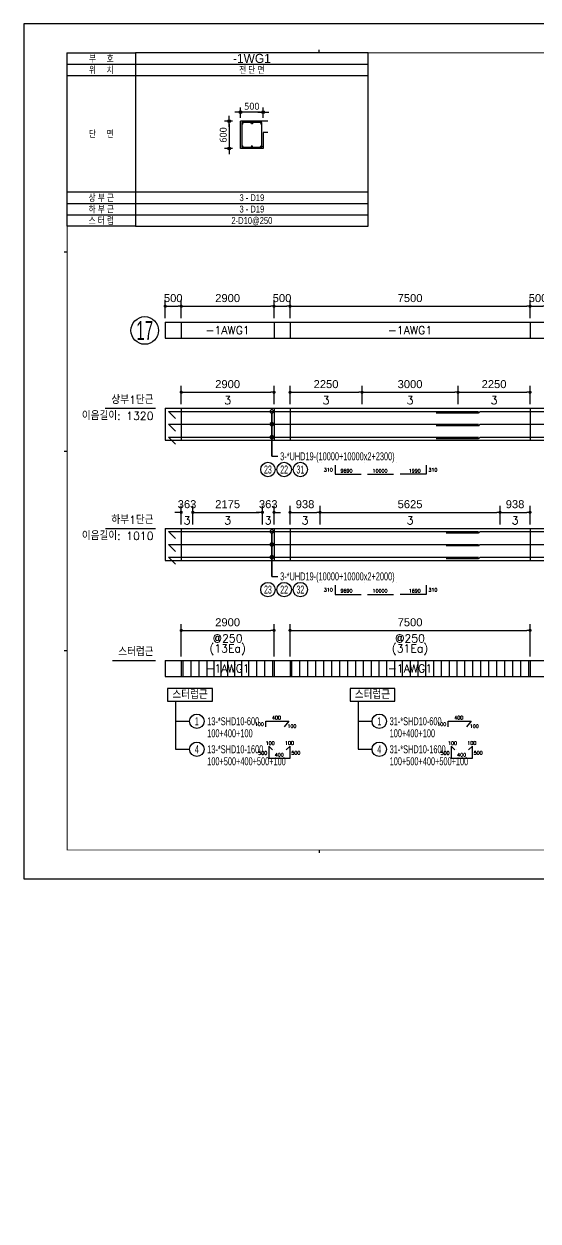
# Model space of a CAD drawing. Header units: millimetres. Extents: x 350420 to 672135, y -312840 to -44390.
# Drawn here: x 580205 to 596270, y -172775 to -135386 of the extents above; entities that cross this region are included whole.
import ezdxf
from ezdxf.enums import TextEntityAlignment as Align
from ezdxf.xclip import XClip

# ---------------------------------------------------------------- set-up
doc = ezdxf.new("R2010")
doc.units = ezdxf.units.MM
doc.header["$LTSCALE"] = 65
doc.header["$XCLIPFRAME"] = 0
doc.linetypes.add('XS-지하주차장$0$HID', pattern=[2.3, 1.5, -0.8])
doc.layers.get('Defpoints').update_dxf_attribs({"color": 145})
for name, color, linetype in [('00', 7, 'Continuous'), ('AMAC-NO', 5, 'Continuous'), ('BAR', 2, 'Continuous'), ('BAR1', 3, 'Continuous'), ('BARR', 1, 'Continuous'), ('DIM', 7, 'Continuous'), ('LINE', 7, 'Continuous'), ('NAME-B', 6, 'Continuous'), ('RP_DIM', 7, 'Continuous'), ('RP_TAG', 7, 'Continuous'), ('XDIM', 7, 'Continuous'), ('XREBAR', 1, 'Continuous'), ('XSTRUCT', 2, 'Continuous'), ('XTAG', 7, 'Continuous'), ('보', 4, 'Continuous')]:
    doc.layers.add(name, color=color, linetype=linetype)
doc.layers.add('TEXT', color=3, linetype='Continuous', lineweight=9)
doc.layers.add('XS-지하주차장$0$1215', color=181, linetype='XS-지하주차장$0$HID', plot=False)
doc.styles.add('RPWK1', font='arial.ttf', dxfattribs={"bigfont": 'whgtxt.shx'})
doc.styles.add('RPWK2', font='romans.shx', dxfattribs={"bigfont": 'whgtxt.shx'})
doc.styles.get("Standard").update_dxf_attribs({"font": 'arial.ttf'})
doc.styles.add('XRebar', font='Romans.shx', dxfattribs={"bigfont": 'whgtxt.shx'})
doc.styles.add('돋음', font='Dotum.ttf')
doc.styles.add('맑은고딕', font='malgun.ttf')
doc.dimstyles.new('DIM_30', dxfattribs={"dimscale": 30, "dimtxt": 3, "dimasz": 1.2, "dimexe": 2, "dimexo": 1.5, "dimgap": 1, "dimtad": 1, "dimdec": 0, "dimdsep": 46, "dimtxsty": '맑은고딕', "dimblk1": 'DIMDOT', "dimblk2": 'DIMDOT', "dimsah": 1, "dimcen": 1, "dimdle": 2, "dimclrd": 7, "dimclre": 7, "dimclrt": 3, "dimadec": 0, "dimazin": 0, "dimtfac": 1, "dimtdec": 0, "dimtix": 1, "dimtmove": 2, "dimatfit": 3, "dimldrblk": 'DIMDOT', "dimfxl": 0, "dimtolj": 1, "dimarcsym": 0})
doc.dimstyles.new('XRebarm', dxfattribs={"dimscale": 100, "dimtxt": 2.5, "dimasz": 1, "dimexe": 2, "dimexo": 0, "dimgap": 1.25, "dimtad": 1, "dimdec": 0, "dimzin": 0, "dimdsep": 46, "dimtxsty": 'Standard', "dimblk": 'DOT', "dimcen": 0.09, "dimclrd": 7, "dimclre": 7, "dimclrt": 3, "dimadec": 0, "dimazin": 0, "dimtfac": 1, "dimtdec": 4, "dimtofl": 0, "dimtmove": 0, "dimatfit": 3, "dimfxl": 0, "dimtolj": 1, "dimtzin": 0, "dimarcsym": 0})

# ---------------------------------------------------------------- blocks, each defined once
blk = doc.blocks.new('XS-지하주차장')
at = {"layer": 'XS-지하주차장$0$1215'}
blk.add_line((429311, -23852), (653968, 164077), dxfattribs=at)
blk = doc.blocks.new('BAR')
at = {"layer": 'BARR'}
h = blk.add_hatch(color=256, dxfattribs=at)
edge = h.paths.add_edge_path()
edge.add_arc((0, 0), 15, 0, 360)
blk.add_circle((0, 0), 15, dxfattribs=at)
blk = doc.blocks.new('DIMDOT')
at = {"layer": 'DIM', "linetype": 'Continuous'}
blk.add_line((-2, 0), (2, 0), dxfattribs=at)
for radius in [0.5, 0.25]:
    blk.add_circle((0, 0), radius, dxfattribs=at)
blk = doc.blocks.new('*D347')
at = {"layer": 'Defpoints', "color": 0, "transparency": 16777216}
for p in [(104330, -17199), (104330, -17399), (104830, -17399)]:
    blk.add_point(p, dxfattribs=at)
at = {"layer": 'DIM', "color": 7, "lineweight": -2, "transparency": 16777216}
for p, q in [((104330, -17324), (104330, -17099)), ((104770, -17199), (104390, -17199)), ((104830, -17324), (104830, -17099))]:
    blk.add_line(p, q, dxfattribs=at)
at = {"layer": 'DIM', "color": 7, "lineweight": -2, "transparency": 16777216, "xscale": 60, "yscale": 60, "zscale": 60, "rotation": 180}
blk.add_blockref('DIMDOT', (104330, -17199), dxfattribs=at)
at = {"layer": 'DIM', "color": 7, "lineweight": -2, "transparency": 16777216, "xscale": 60, "yscale": 60, "zscale": 60}
blk.add_blockref('DIMDOT', (104830, -17199), dxfattribs=at)
at = {"layer": 'DIM', "color": 3, "transparency": 16777216, "insert": (104580, -17071), "char_height": 150, "attachment_point": 5, "style": '맑은고딕'}
blk.add_mtext('\\A1;500', dxfattribs=at)
blk = doc.blocks.new('*D348')
at = {"layer": 'Defpoints', "color": 0, "transparency": 16777216}
for p in [(104230, -17399), (104080, -17999), (104230, -17999)]:
    blk.add_point(p, dxfattribs=at)
at = {"layer": 'DIM', "color": 7, "lineweight": -2, "transparency": 16777216}
for p, q in [((104155, -17399), (103980, -17399)), ((104080, -17459), (104080, -17939)), ((104155, -17999), (103980, -17999))]:
    blk.add_line(p, q, dxfattribs=at)
at = {"layer": 'DIM', "color": 7, "lineweight": -2, "transparency": 16777216, "xscale": 60, "yscale": 60, "zscale": 60}
for p, rotation in [((104080, -17399), 90), ((104080, -17999), 270)]:
    blk.add_blockref('DIMDOT', p, dxfattribs=dict(at, rotation=rotation))
at = {"layer": 'DIM', "color": 3, "transparency": 16777216, "insert": (103953, -17699), "char_height": 150, "attachment_point": 5, "rotation": 90, "style": '맑은고딕'}
blk.add_mtext('\\A1;600', dxfattribs=at)
blk = doc.blocks.new('dhs_sheet2e')
at = {"color": 7}
for p, q in [((20500.6, 57331.7), (20500.6, 57531.5)), ((2996.4, 43498.2), (2796.7, 43498.2)), ((2996.4, 29664.7), (2796.7, 29664.7)), ((2996.4, 15831.2), (2796.7, 15831.2)), ((20500.6, 1997.6), (20500.6, 1797.9))]:
    blk.add_line(p, q, dxfattribs=at)
blk.add_lwpolyline([(84000, 0), (84000, 59329.4), (0, 59329.4), (0, 0)], close=True, dxfattribs=at)
at = {"color": 30, "const_width": 64.9}
blk.add_lwpolyline([(81003.6, 57331.7), (2996.4, 57331.7), (2996.4, 1997.6), (81003.6, 1997.6)], close=True, dxfattribs=at)
blk = doc.blocks.new('DFHDHBSD')
at = {"color": 255, "xscale": 0.5, "yscale": 0.5, "zscale": 0.5}
blk.add_blockref('dhs_sheet2e', (0, 0), dxfattribs=at)
blk = doc.blocks.new('A$C229967B0')
at = {"layer": 'LINE'}
for p, q in [((-750, 0), (750, 0)), ((-750, -3800), (-750, 0)), ((750, 0), (750, -3800)), ((-750, -500), (750, -500)), ((-750, -3050), (750, -3050)), ((750, -3800), (-750, -3800))]:
    blk.add_line(p, q, dxfattribs=at)
at = {"layer": 'LINE', "color": 4}
for p, q in [((-750, -250), (750, -250)), ((-750, -3300), (750, -3300)), ((-750, -3550), (750, -3550))]:
    blk.add_line(p, q, dxfattribs=at)
at = {"layer": 'TEXT', "style": '돋음', "width": 0.8}
for s, p in [('부     호', (0, -125)), ('위     치', (0, -375)), ('단     면', (0, -1775)), ('상 부 근', (0, -3175)), ('하 부 근', (0, -3425)), ('스 터 럽', (0, -3675))]:
    blk.add_text(s, height=150, dxfattribs=at).set_placement(p, align=Align.MIDDLE_CENTER)
blk = doc.blocks.new('_Dot')
at = {"color": 0, "linetype": 'ByBlock', "lineweight": -2}
blk.add_line((-0.5, 0), (-1, 0), dxfattribs=at)
at = {"color": 0, "linetype": 'ByBlock', "const_width": 0.5}
blk.add_lwpolyline([(-0.25, 0, 1), (0.25, 0, 1)], format="xyb", close=True, dxfattribs=at)
blk = doc.blocks.new('*D1551')
at = {"layer": 'Defpoints', "color": 0, "linetype": 'Continuous', "ltscale": 7.6496e-308, "transparency": 16777216}
for p in [(585120, -144202), (584620, -144578), (585120, -144578)]:
    blk.add_point(p, dxfattribs=at)
at = {"layer": 'XDIM', "color": 7, "linetype": 'Continuous', "lineweight": -2, "ltscale": 7.6496e-308, "transparency": 16777216}
for p, q in [((584620, -144578), (584620, -144002)), ((584720, -144202), (585020, -144202)), ((585120, -144578), (585120, -144002))]:
    blk.add_line(p, q, dxfattribs=at)
at = {"layer": 'XDIM', "color": 7, "linetype": 'Continuous', "lineweight": -2, "ltscale": 7.6496e-308, "transparency": 16777216, "xscale": 100, "yscale": 100, "zscale": 100, "rotation": 180}
blk.add_blockref('_Dot', (584620, -144202), dxfattribs=at)
at = {"layer": 'XDIM', "color": 7, "linetype": 'Continuous', "lineweight": -2, "ltscale": 7.6496e-308, "transparency": 16777216, "xscale": 100, "yscale": 100, "zscale": 100}
blk.add_blockref('_Dot', (585120, -144202), dxfattribs=at)
at = {"layer": 'XDIM', "color": 3, "linetype": 'Continuous', "ltscale": 7.6496e-308, "transparency": 16777216, "insert": (584870, -143950), "char_height": 250, "attachment_point": 5}
blk.add_mtext('\\A1;500', dxfattribs=at)
blk = doc.blocks.new('*D1552')
at = {"layer": 'Defpoints', "color": 0, "linetype": 'Continuous', "ltscale": 7.6496e-308, "transparency": 16777216}
for p in [(588020, -144202), (585120, -144578), (588020, -144578)]:
    blk.add_point(p, dxfattribs=at)
at = {"layer": 'XDIM', "color": 7, "linetype": 'Continuous', "lineweight": -2, "ltscale": 7.6496e-308, "transparency": 16777216}
for p, q in [((585120, -144578), (585120, -144002)), ((585220, -144202), (587920, -144202)), ((588020, -144578), (588020, -144002))]:
    blk.add_line(p, q, dxfattribs=at)
at = {"layer": 'XDIM', "color": 7, "linetype": 'Continuous', "lineweight": -2, "ltscale": 7.6496e-308, "transparency": 16777216, "xscale": 100, "yscale": 100, "zscale": 100, "rotation": 180}
blk.add_blockref('_Dot', (585120, -144202), dxfattribs=at)
at = {"layer": 'XDIM', "color": 7, "linetype": 'Continuous', "lineweight": -2, "ltscale": 7.6496e-308, "transparency": 16777216, "xscale": 100, "yscale": 100, "zscale": 100}
blk.add_blockref('_Dot', (588020, -144202), dxfattribs=at)
at = {"layer": 'XDIM', "color": 3, "linetype": 'Continuous', "ltscale": 7.6496e-308, "transparency": 16777216, "insert": (586570, -143950), "char_height": 250, "attachment_point": 5}
blk.add_mtext('\\A1;2900', dxfattribs=at)
blk = doc.blocks.new('*D1553')
at = {"layer": 'Defpoints', "color": 0, "linetype": 'Continuous', "ltscale": 7.6496e-308, "transparency": 16777216}
for p in [(588520, -144202), (588020, -144578), (588520, -144578)]:
    blk.add_point(p, dxfattribs=at)
at = {"layer": 'XDIM', "color": 7, "linetype": 'Continuous', "lineweight": -2, "ltscale": 7.6496e-308, "transparency": 16777216}
for p, q in [((588020, -144578), (588020, -144002)), ((588120, -144202), (588420, -144202)), ((588520, -144578), (588520, -144002))]:
    blk.add_line(p, q, dxfattribs=at)
at = {"layer": 'XDIM', "color": 7, "linetype": 'Continuous', "lineweight": -2, "ltscale": 7.6496e-308, "transparency": 16777216, "xscale": 100, "yscale": 100, "zscale": 100, "rotation": 180}
blk.add_blockref('_Dot', (588020, -144202), dxfattribs=at)
at = {"layer": 'XDIM', "color": 7, "linetype": 'Continuous', "lineweight": -2, "ltscale": 7.6496e-308, "transparency": 16777216, "xscale": 100, "yscale": 100, "zscale": 100}
blk.add_blockref('_Dot', (588520, -144202), dxfattribs=at)
at = {"layer": 'XDIM', "color": 3, "linetype": 'Continuous', "ltscale": 7.6496e-308, "transparency": 16777216, "insert": (588270, -143950), "char_height": 250, "attachment_point": 5}
blk.add_mtext('\\A1;500', dxfattribs=at)
blk = doc.blocks.new('*D1554')
at = {"layer": 'Defpoints', "color": 0, "linetype": 'Continuous', "ltscale": 7.6496e-308, "transparency": 16777216}
for p in [(596020, -144202), (588520, -144578), (596020, -144578)]:
    blk.add_point(p, dxfattribs=at)
at = {"layer": 'XDIM', "color": 7, "linetype": 'Continuous', "lineweight": -2, "ltscale": 7.6496e-308, "transparency": 16777216}
for p, q in [((588520, -144578), (588520, -144002)), ((588620, -144202), (595920, -144202)), ((596020, -144578), (596020, -144002))]:
    blk.add_line(p, q, dxfattribs=at)
at = {"layer": 'XDIM', "color": 7, "linetype": 'Continuous', "lineweight": -2, "ltscale": 7.6496e-308, "transparency": 16777216, "xscale": 100, "yscale": 100, "zscale": 100, "rotation": 180}
blk.add_blockref('_Dot', (588520, -144202), dxfattribs=at)
at = {"layer": 'XDIM', "color": 7, "linetype": 'Continuous', "lineweight": -2, "ltscale": 7.6496e-308, "transparency": 16777216, "xscale": 100, "yscale": 100, "zscale": 100}
blk.add_blockref('_Dot', (596020, -144202), dxfattribs=at)
at = {"layer": 'XDIM', "color": 3, "linetype": 'Continuous', "ltscale": 7.6496e-308, "transparency": 16777216, "insert": (592270, -143950), "char_height": 250, "attachment_point": 5}
blk.add_mtext('\\A1;7500', dxfattribs=at)
blk = doc.blocks.new('*D1555')
at = {"layer": 'Defpoints', "color": 0, "linetype": 'Continuous', "ltscale": 7.6496e-308, "transparency": 16777216}
for p in [(596520, -144202), (596020, -144578), (596520, -144578)]:
    blk.add_point(p, dxfattribs=at)
at = {"layer": 'XDIM', "color": 7, "linetype": 'Continuous', "lineweight": -2, "ltscale": 7.6496e-308, "transparency": 16777216}
for p, q in [((596020, -144578), (596020, -144002)), ((596120, -144202), (596420, -144202)), ((596520, -144578), (596520, -144002))]:
    blk.add_line(p, q, dxfattribs=at)
at = {"layer": 'XDIM', "color": 7, "linetype": 'Continuous', "lineweight": -2, "ltscale": 7.6496e-308, "transparency": 16777216, "xscale": 100, "yscale": 100, "zscale": 100, "rotation": 180}
blk.add_blockref('_Dot', (596020, -144202), dxfattribs=at)
at = {"layer": 'XDIM', "color": 7, "linetype": 'Continuous', "lineweight": -2, "ltscale": 7.6496e-308, "transparency": 16777216, "xscale": 100, "yscale": 100, "zscale": 100}
blk.add_blockref('_Dot', (596520, -144202), dxfattribs=at)
at = {"layer": 'XDIM', "color": 3, "linetype": 'Continuous', "ltscale": 7.6496e-308, "transparency": 16777216, "insert": (596270, -143950), "char_height": 250, "attachment_point": 5}
blk.add_mtext('\\A1;500', dxfattribs=at)
blk = doc.blocks.new('*D1560')
at = {"layer": 'Defpoints', "color": 0, "linetype": 'Continuous', "ltscale": 7.6496e-308, "transparency": 16777216}
for p in [(588020, -146890), (585120, -147265), (588020, -147265)]:
    blk.add_point(p, dxfattribs=at)
at = {"layer": 'XDIM', "color": 7, "linetype": 'Continuous', "lineweight": -2, "ltscale": 7.6496e-308, "transparency": 16777216}
for p, q in [((585120, -147265), (585120, -146690)), ((585220, -146890), (587920, -146890)), ((588020, -147265), (588020, -146690))]:
    blk.add_line(p, q, dxfattribs=at)
at = {"layer": 'XDIM', "color": 7, "linetype": 'Continuous', "lineweight": -2, "ltscale": 7.6496e-308, "transparency": 16777216, "xscale": 100, "yscale": 100, "zscale": 100, "rotation": 180}
blk.add_blockref('_Dot', (585120, -146890), dxfattribs=at)
at = {"layer": 'XDIM', "color": 7, "linetype": 'Continuous', "lineweight": -2, "ltscale": 7.6496e-308, "transparency": 16777216, "xscale": 100, "yscale": 100, "zscale": 100}
blk.add_blockref('_Dot', (588020, -146890), dxfattribs=at)
at = {"layer": 'XDIM', "color": 3, "linetype": 'Continuous', "ltscale": 7.6496e-308, "transparency": 16777216, "insert": (586570, -146637), "char_height": 250, "attachment_point": 5}
blk.add_mtext('\\A1;2900', dxfattribs=at)
blk = doc.blocks.new('*D1561')
at = {"layer": 'Defpoints', "color": 0, "linetype": 'Continuous', "ltscale": 7.6496e-308, "transparency": 16777216}
for p in [(590770, -146890), (588520, -147265), (590770, -147265)]:
    blk.add_point(p, dxfattribs=at)
at = {"layer": 'XDIM', "color": 7, "linetype": 'Continuous', "lineweight": -2, "ltscale": 7.6496e-308, "transparency": 16777216}
for p, q in [((588520, -147265), (588520, -146690)), ((588620, -146890), (590670, -146890)), ((590770, -147265), (590770, -146690))]:
    blk.add_line(p, q, dxfattribs=at)
at = {"layer": 'XDIM', "color": 7, "linetype": 'Continuous', "lineweight": -2, "ltscale": 7.6496e-308, "transparency": 16777216, "xscale": 100, "yscale": 100, "zscale": 100, "rotation": 180}
blk.add_blockref('_Dot', (588520, -146890), dxfattribs=at)
at = {"layer": 'XDIM', "color": 7, "linetype": 'Continuous', "lineweight": -2, "ltscale": 7.6496e-308, "transparency": 16777216, "xscale": 100, "yscale": 100, "zscale": 100}
blk.add_blockref('_Dot', (590770, -146890), dxfattribs=at)
at = {"layer": 'XDIM', "color": 3, "linetype": 'Continuous', "ltscale": 7.6496e-308, "transparency": 16777216, "insert": (589645, -146637), "char_height": 250, "attachment_point": 5}
blk.add_mtext('\\A1;2250', dxfattribs=at)
blk = doc.blocks.new('*D1562')
at = {"layer": 'Defpoints', "color": 0, "linetype": 'Continuous', "ltscale": 7.6496e-308, "transparency": 16777216}
for p in [(593770, -146890), (590770, -147265), (593770, -147265)]:
    blk.add_point(p, dxfattribs=at)
at = {"layer": 'XDIM', "color": 7, "linetype": 'Continuous', "lineweight": -2, "ltscale": 7.6496e-308, "transparency": 16777216}
for p, q in [((590770, -147265), (590770, -146690)), ((590870, -146890), (593670, -146890)), ((593770, -147265), (593770, -146690))]:
    blk.add_line(p, q, dxfattribs=at)
at = {"layer": 'XDIM', "color": 7, "linetype": 'Continuous', "lineweight": -2, "ltscale": 7.6496e-308, "transparency": 16777216, "xscale": 100, "yscale": 100, "zscale": 100, "rotation": 180}
blk.add_blockref('_Dot', (590770, -146890), dxfattribs=at)
at = {"layer": 'XDIM', "color": 7, "linetype": 'Continuous', "lineweight": -2, "ltscale": 7.6496e-308, "transparency": 16777216, "xscale": 100, "yscale": 100, "zscale": 100}
blk.add_blockref('_Dot', (593770, -146890), dxfattribs=at)
at = {"layer": 'XDIM', "color": 3, "linetype": 'Continuous', "ltscale": 7.6496e-308, "transparency": 16777216, "insert": (592270, -146637), "char_height": 250, "attachment_point": 5}
blk.add_mtext('\\A1;3000', dxfattribs=at)
blk = doc.blocks.new('*D1563')
at = {"layer": 'Defpoints', "color": 0, "linetype": 'Continuous', "ltscale": 7.6496e-308, "transparency": 16777216}
for p in [(596020, -146890), (593770, -147265), (596020, -147265)]:
    blk.add_point(p, dxfattribs=at)
at = {"layer": 'XDIM', "color": 7, "linetype": 'Continuous', "lineweight": -2, "ltscale": 7.6496e-308, "transparency": 16777216}
for p, q in [((593770, -147265), (593770, -146690)), ((593870, -146890), (595920, -146890)), ((596020, -147265), (596020, -146690))]:
    blk.add_line(p, q, dxfattribs=at)
at = {"layer": 'XDIM', "color": 7, "linetype": 'Continuous', "lineweight": -2, "ltscale": 7.6496e-308, "transparency": 16777216, "xscale": 100, "yscale": 100, "zscale": 100, "rotation": 180}
blk.add_blockref('_Dot', (593770, -146890), dxfattribs=at)
at = {"layer": 'XDIM', "color": 7, "linetype": 'Continuous', "lineweight": -2, "ltscale": 7.6496e-308, "transparency": 16777216, "xscale": 100, "yscale": 100, "zscale": 100}
blk.add_blockref('_Dot', (596020, -146890), dxfattribs=at)
at = {"layer": 'XDIM', "color": 3, "linetype": 'Continuous', "ltscale": 7.6496e-308, "transparency": 16777216, "insert": (594895, -146637), "char_height": 250, "attachment_point": 5}
blk.add_mtext('\\A1;2250', dxfattribs=at)
blk = doc.blocks.new('*D1570')
at = {"layer": 'Defpoints', "color": 0, "linetype": 'Continuous', "ltscale": 7.6496e-308, "transparency": 16777216}
for p in [(585482, -150640), (585120, -151015), (585482, -151015)]:
    blk.add_point(p, dxfattribs=at)
at = {"layer": 'XDIM', "color": 7, "linetype": 'Continuous', "lineweight": -2, "ltscale": 7.6496e-308, "transparency": 16777216}
for p, q in [((585020, -150640), (584920, -150640)), ((585120, -151015), (585120, -150440)), ((585482, -151015), (585482, -150440)), ((585582, -150640), (585682, -150640))]:
    blk.add_line(p, q, dxfattribs=at)
at = {"layer": 'XDIM', "color": 7, "linetype": 'Continuous', "lineweight": -2, "ltscale": 7.6496e-308, "transparency": 16777216, "xscale": 100, "yscale": 100, "zscale": 100}
blk.add_blockref('_Dot', (585120, -150640), dxfattribs=at)
at = {"layer": 'XDIM', "color": 7, "linetype": 'Continuous', "lineweight": -2, "ltscale": 7.6496e-308, "transparency": 16777216, "xscale": 100, "yscale": 100, "zscale": 100, "rotation": 180}
blk.add_blockref('_Dot', (585482, -150640), dxfattribs=at)
at = {"layer": 'XDIM', "color": 3, "linetype": 'Continuous', "ltscale": 7.6496e-308, "transparency": 16777216, "insert": (585301, -150387), "char_height": 250, "attachment_point": 5}
blk.add_mtext('\\A1;363', dxfattribs=at)
blk = doc.blocks.new('*D1571')
at = {"layer": 'Defpoints', "color": 0, "linetype": 'Continuous', "ltscale": 7.6496e-308, "transparency": 16777216}
for p in [(587658, -150640), (585482, -151015), (587658, -151015)]:
    blk.add_point(p, dxfattribs=at)
at = {"layer": 'XDIM', "color": 7, "linetype": 'Continuous', "lineweight": -2, "ltscale": 7.6496e-308, "transparency": 16777216}
for p, q in [((585482, -151015), (585482, -150440)), ((585582, -150640), (587558, -150640)), ((587658, -151015), (587658, -150440))]:
    blk.add_line(p, q, dxfattribs=at)
at = {"layer": 'XDIM', "color": 7, "linetype": 'Continuous', "lineweight": -2, "ltscale": 7.6496e-308, "transparency": 16777216, "xscale": 100, "yscale": 100, "zscale": 100, "rotation": 180}
blk.add_blockref('_Dot', (585482, -150640), dxfattribs=at)
at = {"layer": 'XDIM', "color": 7, "linetype": 'Continuous', "lineweight": -2, "ltscale": 7.6496e-308, "transparency": 16777216, "xscale": 100, "yscale": 100, "zscale": 100}
blk.add_blockref('_Dot', (587658, -150640), dxfattribs=at)
at = {"layer": 'XDIM', "color": 3, "linetype": 'Continuous', "ltscale": 7.6496e-308, "transparency": 16777216, "insert": (586570, -150387), "char_height": 250, "attachment_point": 5}
blk.add_mtext('\\A1;2175', dxfattribs=at)
blk = doc.blocks.new('*D1572')
at = {"layer": 'Defpoints', "color": 0, "linetype": 'Continuous', "ltscale": 7.6496e-308, "transparency": 16777216}
for p in [(588020, -150640), (587658, -151015), (588020, -151015)]:
    blk.add_point(p, dxfattribs=at)
at = {"layer": 'XDIM', "color": 7, "linetype": 'Continuous', "lineweight": -2, "ltscale": 7.6496e-308, "transparency": 16777216}
for p, q in [((587558, -150640), (587458, -150640)), ((587658, -151015), (587658, -150440)), ((588020, -151015), (588020, -150440)), ((588120, -150640), (588220, -150640))]:
    blk.add_line(p, q, dxfattribs=at)
at = {"layer": 'XDIM', "color": 7, "linetype": 'Continuous', "lineweight": -2, "ltscale": 7.6496e-308, "transparency": 16777216, "xscale": 100, "yscale": 100, "zscale": 100}
blk.add_blockref('_Dot', (587658, -150640), dxfattribs=at)
at = {"layer": 'XDIM', "color": 7, "linetype": 'Continuous', "lineweight": -2, "ltscale": 7.6496e-308, "transparency": 16777216, "xscale": 100, "yscale": 100, "zscale": 100, "rotation": 180}
blk.add_blockref('_Dot', (588020, -150640), dxfattribs=at)
at = {"layer": 'XDIM', "color": 3, "linetype": 'Continuous', "ltscale": 7.6496e-308, "transparency": 16777216, "insert": (587839, -150387), "char_height": 250, "attachment_point": 5}
blk.add_mtext('\\A1;363', dxfattribs=at)
blk = doc.blocks.new('*D1573')
at = {"layer": 'Defpoints', "color": 0, "linetype": 'Continuous', "ltscale": 7.6496e-308, "transparency": 16777216}
for p in [(589458, -150640), (588520, -151015), (589458, -151015)]:
    blk.add_point(p, dxfattribs=at)
at = {"layer": 'XDIM', "color": 7, "linetype": 'Continuous', "lineweight": -2, "ltscale": 7.6496e-308, "transparency": 16777216}
for p, q in [((588520, -151015), (588520, -150440)), ((588620, -150640), (589358, -150640)), ((589458, -151015), (589458, -150440))]:
    blk.add_line(p, q, dxfattribs=at)
at = {"layer": 'XDIM', "color": 7, "linetype": 'Continuous', "lineweight": -2, "ltscale": 7.6496e-308, "transparency": 16777216, "xscale": 100, "yscale": 100, "zscale": 100, "rotation": 180}
blk.add_blockref('_Dot', (588520, -150640), dxfattribs=at)
at = {"layer": 'XDIM', "color": 7, "linetype": 'Continuous', "lineweight": -2, "ltscale": 7.6496e-308, "transparency": 16777216, "xscale": 100, "yscale": 100, "zscale": 100}
blk.add_blockref('_Dot', (589458, -150640), dxfattribs=at)
at = {"layer": 'XDIM', "color": 3, "linetype": 'Continuous', "ltscale": 7.6496e-308, "transparency": 16777216, "insert": (588989, -150387), "char_height": 250, "attachment_point": 5}
blk.add_mtext('\\A1;938', dxfattribs=at)
blk = doc.blocks.new('*D1574')
at = {"layer": 'Defpoints', "color": 0, "linetype": 'Continuous', "ltscale": 7.6496e-308, "transparency": 16777216}
for p in [(595082, -150640), (589458, -151015), (595082, -151015)]:
    blk.add_point(p, dxfattribs=at)
at = {"layer": 'XDIM', "color": 7, "linetype": 'Continuous', "lineweight": -2, "ltscale": 7.6496e-308, "transparency": 16777216}
for p, q in [((589458, -151015), (589458, -150440)), ((589558, -150640), (594982, -150640)), ((595082, -151015), (595082, -150440))]:
    blk.add_line(p, q, dxfattribs=at)
at = {"layer": 'XDIM', "color": 7, "linetype": 'Continuous', "lineweight": -2, "ltscale": 7.6496e-308, "transparency": 16777216, "xscale": 100, "yscale": 100, "zscale": 100, "rotation": 180}
blk.add_blockref('_Dot', (589458, -150640), dxfattribs=at)
at = {"layer": 'XDIM', "color": 7, "linetype": 'Continuous', "lineweight": -2, "ltscale": 7.6496e-308, "transparency": 16777216, "xscale": 100, "yscale": 100, "zscale": 100}
blk.add_blockref('_Dot', (595082, -150640), dxfattribs=at)
at = {"layer": 'XDIM', "color": 3, "linetype": 'Continuous', "ltscale": 7.6496e-308, "transparency": 16777216, "insert": (592270, -150387), "char_height": 250, "attachment_point": 5}
blk.add_mtext('\\A1;5625', dxfattribs=at)
blk = doc.blocks.new('*D1575')
at = {"layer": 'Defpoints', "color": 0, "linetype": 'Continuous', "ltscale": 7.6496e-308, "transparency": 16777216}
for p in [(596020, -150640), (595082, -151015), (596020, -151015)]:
    blk.add_point(p, dxfattribs=at)
at = {"layer": 'XDIM', "color": 7, "linetype": 'Continuous', "lineweight": -2, "ltscale": 7.6496e-308, "transparency": 16777216}
for p, q in [((595082, -151015), (595082, -150440)), ((595182, -150640), (595920, -150640)), ((596020, -151015), (596020, -150440))]:
    blk.add_line(p, q, dxfattribs=at)
at = {"layer": 'XDIM', "color": 7, "linetype": 'Continuous', "lineweight": -2, "ltscale": 7.6496e-308, "transparency": 16777216, "xscale": 100, "yscale": 100, "zscale": 100, "rotation": 180}
blk.add_blockref('_Dot', (595082, -150640), dxfattribs=at)
at = {"layer": 'XDIM', "color": 7, "linetype": 'Continuous', "lineweight": -2, "ltscale": 7.6496e-308, "transparency": 16777216, "xscale": 100, "yscale": 100, "zscale": 100}
blk.add_blockref('_Dot', (596020, -150640), dxfattribs=at)
at = {"layer": 'XDIM', "color": 3, "linetype": 'Continuous', "ltscale": 7.6496e-308, "transparency": 16777216, "insert": (595551, -150387), "char_height": 250, "attachment_point": 5}
blk.add_mtext('\\A1;938', dxfattribs=at)
blk = doc.blocks.new('*D1582')
at = {"layer": 'Defpoints', "color": 0, "linetype": 'Continuous', "ltscale": 7.6496e-308, "transparency": 16777216}
for p in [(588020, -154328), (585120, -155140), (588020, -155140)]:
    blk.add_point(p, dxfattribs=at)
at = {"layer": 'XDIM', "color": 7, "linetype": 'Continuous', "lineweight": -2, "ltscale": 7.6496e-308, "transparency": 16777216}
for p, q in [((585120, -155140), (585120, -154128)), ((585220, -154328), (587920, -154328)), ((588020, -155140), (588020, -154128))]:
    blk.add_line(p, q, dxfattribs=at)
at = {"layer": 'XDIM', "color": 7, "linetype": 'Continuous', "lineweight": -2, "ltscale": 7.6496e-308, "transparency": 16777216, "xscale": 100, "yscale": 100, "zscale": 100, "rotation": 180}
blk.add_blockref('_Dot', (585120, -154328), dxfattribs=at)
at = {"layer": 'XDIM', "color": 7, "linetype": 'Continuous', "lineweight": -2, "ltscale": 7.6496e-308, "transparency": 16777216, "xscale": 100, "yscale": 100, "zscale": 100}
blk.add_blockref('_Dot', (588020, -154328), dxfattribs=at)
at = {"layer": 'XDIM', "color": 3, "linetype": 'Continuous', "ltscale": 7.6496e-308, "transparency": 16777216, "insert": (586570, -154075), "char_height": 250, "attachment_point": 5}
blk.add_mtext('\\A1;2900', dxfattribs=at)
blk = doc.blocks.new('*D1583')
at = {"layer": 'Defpoints', "color": 0, "linetype": 'Continuous', "ltscale": 7.6496e-308, "transparency": 16777216}
for p in [(596020, -154328), (588520, -155140), (596020, -155140)]:
    blk.add_point(p, dxfattribs=at)
at = {"layer": 'XDIM', "color": 7, "linetype": 'Continuous', "lineweight": -2, "ltscale": 7.6496e-308, "transparency": 16777216}
for p, q in [((588520, -155140), (588520, -154128)), ((588620, -154328), (595920, -154328)), ((596020, -155140), (596020, -154128))]:
    blk.add_line(p, q, dxfattribs=at)
at = {"layer": 'XDIM', "color": 7, "linetype": 'Continuous', "lineweight": -2, "ltscale": 7.6496e-308, "transparency": 16777216, "xscale": 100, "yscale": 100, "zscale": 100, "rotation": 180}
blk.add_blockref('_Dot', (588520, -154328), dxfattribs=at)
at = {"layer": 'XDIM', "color": 7, "linetype": 'Continuous', "lineweight": -2, "ltscale": 7.6496e-308, "transparency": 16777216, "xscale": 100, "yscale": 100, "zscale": 100}
blk.add_blockref('_Dot', (596020, -154328), dxfattribs=at)
at = {"layer": 'XDIM', "color": 3, "linetype": 'Continuous', "ltscale": 7.6496e-308, "transparency": 16777216, "insert": (592270, -154075), "char_height": 250, "attachment_point": 5}
blk.add_mtext('\\A1;7500', dxfattribs=at)
blk = doc.blocks.new('*U1740', base_point=(585383.5, -157165))
at = {"layer": 'RP_TAG', "color": 0, "linetype": 'Continuous', "ltscale": 100}
blk.add_circle((585607.5, -157165), 225, dxfattribs=at)
at = {"layer": 'RP_TAG', "color": 0, "linetype": 'Continuous', "ltscale": 100, "style": 'RPWK1', "width": 0.5}
blk.add_text('1', height=250, dxfattribs=at).set_placement((585607.5, -157165), align=Align.MIDDLE_CENTER)
at = {"layer": 'RP_TAG', "color": 0, "linetype": 'Continuous', "ltscale": 100, "style": 'RPWK1', "width": 0.55}
for s, p in [('13-*SHD10-600', (585932.5, -157165)), ('100+400+100', (585932.5, -157540))]:
    blk.add_text(s, height=250, dxfattribs=at).set_placement(p, align=Align.MIDDLE_LEFT)
blk = doc.blocks.new('*U1741', base_point=(591083.5, -157165))
at = {"layer": 'RP_TAG', "color": 0, "linetype": 'Continuous', "ltscale": 100}
blk.add_circle((591307.5, -157165), 225, dxfattribs=at)
at = {"layer": 'RP_TAG', "color": 0, "linetype": 'Continuous', "ltscale": 100, "style": 'RPWK1', "width": 0.5}
blk.add_text('1', height=250, dxfattribs=at).set_placement((591307.5, -157165), align=Align.MIDDLE_CENTER)
at = {"layer": 'RP_TAG', "color": 0, "linetype": 'Continuous', "ltscale": 100, "style": 'RPWK1', "width": 0.55}
for s, p in [('31-*SHD10-600', (591632.5, -157165)), ('100+400+100', (591632.5, -157540))]:
    blk.add_text(s, height=250, dxfattribs=at).set_placement(p, align=Align.MIDDLE_LEFT)
blk = doc.blocks.new('*U1772', base_point=(585383.5, -158040))
at = {"layer": 'RP_TAG', "color": 0, "linetype": 'Continuous', "ltscale": 100}
blk.add_circle((585607.5, -158040), 225, dxfattribs=at)
at = {"layer": 'RP_TAG', "color": 0, "linetype": 'Continuous', "ltscale": 100, "style": 'RPWK1', "width": 0.5}
blk.add_text('4', height=250, dxfattribs=at).set_placement((585607.5, -158040), align=Align.MIDDLE_CENTER)
at = {"layer": 'RP_TAG', "color": 0, "linetype": 'Continuous', "ltscale": 100, "style": 'RPWK1', "width": 0.55}
for s, p in [('13-*SHD10-1600', (585932.5, -158040)), ('100+500+400+500+100', (585932.5, -158415))]:
    blk.add_text(s, height=250, dxfattribs=at).set_placement(p, align=Align.MIDDLE_LEFT)
blk = doc.blocks.new('*U1773', base_point=(591083.5, -158040))
at = {"layer": 'RP_TAG', "color": 0, "linetype": 'Continuous', "ltscale": 100}
blk.add_circle((591307.5, -158040), 225, dxfattribs=at)
at = {"layer": 'RP_TAG', "color": 0, "linetype": 'Continuous', "ltscale": 100, "style": 'RPWK1', "width": 0.5}
blk.add_text('4', height=250, dxfattribs=at).set_placement((591307.5, -158040), align=Align.MIDDLE_CENTER)
at = {"layer": 'RP_TAG', "color": 0, "linetype": 'Continuous', "ltscale": 100, "style": 'RPWK1', "width": 0.55}
for s, p in [('31-*SHD10-1600', (591632.5, -158040)), ('100+500+400+500+100', (591632.5, -158415))]:
    blk.add_text(s, height=250, dxfattribs=at).set_placement(p, align=Align.MIDDLE_LEFT)
blk = doc.blocks.new('*U1813', base_point=(588148.9167, -148890))
at = {"layer": 'RP_TAG', "color": 0, "linetype": 'Continuous', "ltscale": 100}
for centre in [(587829.1667, -149302.5), (588335.4167, -149302.5), (588841.6667, -149302.5)]:
    blk.add_circle(centre, 225, dxfattribs=at)
at = {"layer": 'RP_TAG', "color": 0, "linetype": 'Continuous', "ltscale": 100, "style": 'RPWK1', "width": 0.55}
blk.add_text('3-*UHD19-(10000+10000x2+2300)', height=250, dxfattribs=at).set_placement((588210.4167, -148890), align=Align.MIDDLE_LEFT)
at = {"layer": 'RP_TAG', "color": 0, "linetype": 'Continuous', "ltscale": 100, "style": 'RPWK1', "width": 0.5}
for s, p in [('23', (587829.1667, -149302.5)), ('22', (588335.4167, -149302.5)), ('31', (588841.6667, -149302.5))]:
    blk.add_text(s, height=250, dxfattribs=at).set_placement(p, align=Align.MIDDLE_CENTER)
blk = doc.blocks.new('*U1814', base_point=(588148.9167, -152640))
at = {"layer": 'RP_TAG', "color": 0, "linetype": 'Continuous', "ltscale": 100}
for centre in [(587829.1667, -153052.5), (588335.4167, -153052.5), (588841.6667, -153052.5)]:
    blk.add_circle(centre, 225, dxfattribs=at)
at = {"layer": 'RP_TAG', "color": 0, "linetype": 'Continuous', "ltscale": 100, "style": 'RPWK1', "width": 0.55}
blk.add_text('3-*UHD19-(10000+10000x2+2000)', height=250, dxfattribs=at).set_placement((588210.4167, -152640), align=Align.MIDDLE_LEFT)
at = {"layer": 'RP_TAG', "color": 0, "linetype": 'Continuous', "ltscale": 100, "style": 'RPWK1', "width": 0.5}
for s, p in [('23', (587829.1667, -153052.5)), ('22', (588335.4167, -153052.5)), ('32', (588841.6667, -153052.5))]:
    blk.add_text(s, height=250, dxfattribs=at).set_placement(p, align=Align.MIDDLE_CENTER)
blk = doc.blocks.new('-1WG1')
at = {"layer": 'BAR1'}
blk.add_lwpolyline([(2330, 1730), (2770, 1730), (2770, 2270), (2330, 2270)], close=True, dxfattribs=at)
at = {"layer": 'LINE', "color": 4}
for p, q in [((0, 3550), (5100, 3550)), ((0, 500), (5100, 500)), ((0, 250), (5100, 250))]:
    blk.add_line(p, q, dxfattribs=at)
at = {"layer": 'LINE'}
for p, q in [((0, 3300), (5100, 3300)), ((0, 750), (5100, 750))]:
    blk.add_line(p, q, dxfattribs=at)
blk.add_lwpolyline([(0, 3800), (0, 0), (5100, 0), (5100, 3800)], close=True, dxfattribs=at)
at = {"layer": '보'}
blk.add_line((2900, 2300), (2300, 2300), dxfattribs=at)
blk.add_lwpolyline([(2900, 2050), (2800, 2050), (2800, 1700), (2300, 1700), (2300, 2050), (2300, 2300)], dxfattribs=at)
at = {"layer": 'BAR', "xscale": -1, "rotation": 180}
for p in [(2344.5, 2255.5), (2344.5, 1744.5), (2550, 1744.5)]:
    blk.add_blockref('BAR', p, dxfattribs=at)
at = {"layer": 'BAR'}
blk.add_blockref('BAR', (2550, 2255.5), dxfattribs=at)
at = {"layer": 'BAR', "xscale": -1}
blk.add_blockref('BAR', (2755.5, 2255.5), dxfattribs=at)
at = {"layer": 'BAR', "rotation": 180.0000000000014}
blk.add_blockref('BAR', (2755.5, 1744.5), dxfattribs=at)
at = {"layer": 'TEXT', "color": 6, "style": '돋음'}
blk.add_text('-1WG1', height=200, dxfattribs=at).set_placement((2550, 3675), align=Align.MIDDLE_CENTER)
at = {"layer": 'TEXT', "style": '돋음', "width": 0.8}
for s, p in [('전 단 면', (2550, 3425)), ('3 - D19', (2550, 625)), ('3 - D19', (2550, 375)), ('2-D10@250', (2550, 125))]:
    blk.add_text(s, height=150, dxfattribs=at).set_placement(p, align=Align.MIDDLE_CENTER)
at = {"layer": 'DIM'}
for base, p1, p2, angle, picture, middle in [((2300, 2500), (2800, 2300), (2300, 2300), 180, '*D347', (2550, 2627.5)), ((2050, 1700), (2200, 2300), (2200, 1700), 270, '*D348', (1922.5, 2000))]:
    dim = blk.add_linear_dim(base=base, p1=p1, p2=p2, angle=angle, dimstyle='DIM_30', override={"dimscale": 50}, dxfattribs=at)
    dim.commit()
    dim.dimension.update_dxf_attribs({"geometry": picture, "text_midpoint": middle, "insert": (-102030.2, 19698.5)})

msp = doc.modelspace()

# ---------------------------------------------------------------- linework, layer by layer
at = {"layer": 'AMAC-NO', "color": 1}
msp.add_circle((583980, -144960), 431.9, dxfattribs=at)
at = {"layer": 'RP_DIM', "color": 7, "linetype": 'Continuous', "ltscale": 100}
for points in [[(587950, -148890), (587950, -147540), (587970.7, -147540), (588000, -147510.7), (588000, -147469.3), (587970.7, -147440), (587929.3, -147440), (587900, -147469.3), (587900, -147510.7), (587929.3, -147540), (587970.7, -147540), (587950, -147540), (587950, -148890), (588137.5, -148890)], [(588000, -147869.3), (587970.7, -147840), (587929.3, -147840), (587900, -147869.3), (587900, -147910.7), (587929.3, -147940), (587970.7, -147940), (588000, -147910.7), (588000, -147869.3)], [(588000, -148269.3), (587970.7, -148240), (587929.3, -148240), (587900, -148269.3), (587900, -148310.7), (587929.3, -148340), (587970.7, -148340), (588000, -148310.7), (588000, -148269.3)], [(587950, -152640), (587950, -151290), (587970.7, -151290), (588000, -151260.7), (588000, -151219.3), (587970.7, -151190), (587929.3, -151190), (587900, -151219.3), (587900, -151260.7), (587929.3, -151290), (587970.7, -151290), (587950, -151290), (587950, -152640), (588137.5, -152640)], [(588000, -151619.3), (587970.7, -151590), (587929.3, -151590), (587900, -151619.3), (587900, -151660.7), (587929.3, -151690), (587970.7, -151690), (588000, -151660.7), (588000, -151619.3)], [(588000, -152019.3), (587970.7, -151990), (587929.3, -151990), (587900, -152019.3), (587900, -152060.7), (587929.3, -152090), (587970.7, -152090), (588000, -152060.7), (588000, -152019.3)], [(584945, -156540), (584945, -157165), (585382.5, -157165)], [(590645, -156540), (590645, -157165), (591082.5, -157165)], [(584945, -157165), (584945, -158040), (585382.5, -158040)], [(590645, -157165), (590645, -158040), (591082.5, -158040)]]:
    msp.add_lwpolyline(points, dxfattribs=at)
at = {"layer": 'RP_TAG', "color": 250, "linetype": 'Continuous', "ltscale": 100}
for p, q in [((589492.8, -149077.5), (589492.8, -149077.5)), ((590843.3, -149077.5), (590843.3, -149077.5)), ((591860, -149077.5), (591860, -149077.5)), ((589492.8, -152827.5), (589492.8, -152827.5)), ((590843.3, -152827.5), (590843.3, -152827.5)), ((591860, -152827.5), (591860, -152827.5)), ((587921.2, -157165), (587921.2, -157165)), ((593618.8, -157165), (593618.8, -157165)), ((588028.1, -158040), (588028.1, -158040)), ((593725.6, -158040), (593725.6, -158040))]:
    msp.add_line(p, q, dxfattribs=at)
at = {"layer": 'RP_TAG', "color": 1, "linetype": 'Continuous', "ltscale": 100}
for points in [[(589926.7, -149164.1), (589926.7, -149452.5), (590740.8, -149452.5)], [(592774.1, -149164.1), (592774.1, -149452.5), (591960, -149452.5)], [(590943.3, -149452.5), (591757.5, -149452.5)], [(589926.7, -152914.1), (589926.7, -153202.5), (590740.8, -153202.5)], [(592774.1, -152914.1), (592774.1, -153202.5), (591960, -153202.5)], [(590943.3, -153202.5), (591757.5, -153202.5)], [(587764, -157337.2), (587764, -157160.4), (588482, -157160.4), (588335.2, -157343.3)], [(593461.6, -157337.2), (593461.6, -157160.4), (594179.6, -157160.4), (594032.8, -157343.3)], [(587976.4, -158060.6), (587859.6, -157944.3), (587859.6, -158321.9), (588519.6, -158321.9), (588519.6, -157944.3), (588403, -158060.6)], [(593673.9, -158060.6), (593557.2, -157944.3), (593557.2, -158321.9), (594217.1, -158321.9), (594217.1, -157944.3), (594100.6, -158060.6)]]:
    msp.add_lwpolyline(points, dxfattribs=at)
at = {"layer": 'XDIM', "color": 7, "linetype": 'Continuous', "ltscale": 7.6496e-308}
for p, q in [((582746.1, -147390), (584317.5, -147390)), ((582756.5, -151140), (584317.5, -151140)), ((582973.8, -155265), (584317.5, -155265))]:
    msp.add_line(p, q, dxfattribs=at)
at = {"layer": 'XREBAR', "color": 1, "linetype": 'Continuous', "ltscale": 7.6496e-308}
for p, q in [((585170, -155265), (585170, -155765)), ((585420, -155265), (585420, -155765)), ((585670, -155265), (585670, -155765)), ((585920, -155265), (585920, -155765)), ((586136.7, -155265), (586136.7, -155765)), ((586353.3, -155265), (586353.3, -155765)), ((586570, -155265), (586570, -155765)), ((586786.7, -155265), (586786.7, -155765)), ((587003.3, -155265), (587003.3, -155765)), ((587220, -155265), (587220, -155765)), ((587470, -155265), (587470, -155765)), ((587720, -155265), (587720, -155765)), ((587970, -155265), (587970, -155765)), ((588570, -155265), (588570, -155765)), ((588820, -155265), (588820, -155765)), ((589070, -155265), (589070, -155765)), ((589320, -155265), (589320, -155765)), ((589570, -155265), (589570, -155765)), ((589820, -155265), (589820, -155765)), ((590070, -155265), (590070, -155765)), ((590320, -155265), (590320, -155765)), ((590563.8, -155265), (590563.8, -155765)), ((590807.5, -155265), (590807.5, -155765)), ((591051.2, -155265), (591051.2, -155765)), ((591295, -155265), (591295, -155765)), ((591538.8, -155265), (591538.8, -155765)), ((591782.5, -155265), (591782.5, -155765)), ((592026.2, -155265), (592026.2, -155765)), ((592270, -155265), (592270, -155765)), ((592513.8, -155265), (592513.8, -155765)), ((592757.5, -155265), (592757.5, -155765)), ((593001.2, -155265), (593001.2, -155765)), ((593245, -155265), (593245, -155765)), ((593488.8, -155265), (593488.8, -155765)), ((593732.5, -155265), (593732.5, -155765)), ((593976.2, -155265), (593976.2, -155765)), ((594220, -155265), (594220, -155765)), ((594470, -155265), (594470, -155765)), ((594720, -155265), (594720, -155765)), ((594970, -155265), (594970, -155765)), ((595220, -155265), (595220, -155765)), ((595470, -155265), (595470, -155765)), ((595720, -155265), (595720, -155765)), ((595970, -155265), (595970, -155765))]:
    msp.add_line(p, q, dxfattribs=at)
for points in [[(584939.2, -147709.2), (584720, -147490), (594410, -147490), (594410, -147490)], [(593090, -147530), (593090, -147530), (594410, -147530), (594430, -147524.6), (594444.6, -147510), (594450, -147490), (603090, -147490), (603090, -147490)], [(584939.2, -148109.2), (584720, -147890), (594410, -147890), (594410, -147890)], [(593090, -147930), (593090, -147930), (594410, -147930), (594430, -147924.6), (594444.6, -147910), (594450, -147890), (603090, -147890), (603090, -147890)], [(584939.2, -148509.2), (584720, -148290), (594410, -148290), (594410, -148290)], [(593090, -148330), (593090, -148330), (594410, -148330), (594430, -148324.6), (594444.6, -148310), (594450, -148290), (603090, -148290), (603090, -148290)], [(584939.2, -151459.2), (584720, -151240), (594410, -151240), (594410, -151240)], [(593400, -151280), (593400, -151280), (594410, -151280), (594430, -151274.6), (594444.6, -151260), (594450, -151240), (603400, -151240), (603400, -151240)], [(584939.2, -151859.2), (584720, -151640), (594410, -151640), (594410, -151640)], [(593400, -151680), (593400, -151680), (594410, -151680), (594430, -151674.6), (594444.6, -151660), (594450, -151640), (603400, -151640), (603400, -151640)], [(584939.2, -152259.2), (584720, -152040), (594410, -152040), (594410, -152040)], [(593400, -152080), (593400, -152080), (594410, -152080), (594430, -152074.6), (594444.6, -152060), (594450, -152040), (603400, -152040), (603400, -152040)]]:
    msp.add_lwpolyline(points, dxfattribs=at)
at = {"layer": 'XSTRUCT', "color": 7, "linetype": 'Continuous', "ltscale": 7.6496e-308}
for p, q in [((584620, -144702.5), (584620, -145202.5)), ((584620, -147390), (584620, -148390)), ((584620, -151140), (584620, -152140)), ((584620, -155265), (584620, -155765))]:
    msp.add_line(p, q, dxfattribs=at)
at = {"layer": 'XSTRUCT', "color": 2, "linetype": 'Continuous', "ltscale": 7.6496e-308}
for p, q in [((584620, -144702.5), (585120, -144702.5)), ((588020, -144702.5), (588520, -144702.5)), ((596020, -144702.5), (596520, -144702.5)), ((584620, -145202.5), (585120, -145202.5)), ((588020, -145202.5), (588520, -145202.5)), ((596020, -145202.5), (596520, -145202.5)), ((584620, -147390), (585120, -147390)), ((585120, -147390), (588020, -147390)), ((588020, -147390), (588520, -147390)), ((588520, -147390), (596020, -147390)), ((596020, -147390), (596520, -147390)), ((584620, -148390), (585120, -148390)), ((585120, -148390), (588020, -148390)), ((588020, -148390), (588520, -148390)), ((588520, -148390), (596020, -148390)), ((596020, -148390), (596520, -148390)), ((584620, -151140), (585120, -151140)), ((585120, -151140), (588020, -151140)), ((588020, -151140), (588520, -151140)), ((588520, -151140), (596020, -151140)), ((596020, -151140), (596520, -151140)), ((584620, -152140), (585120, -152140)), ((585120, -152140), (588020, -152140)), ((588020, -152140), (588520, -152140)), ((588520, -152140), (596020, -152140)), ((596020, -152140), (596520, -152140)), ((584620, -155265), (585120, -155265)), ((588020, -155265), (588520, -155265)), ((596020, -155265), (596520, -155265)), ((584620, -155765), (585120, -155765)), ((588020, -155765), (588520, -155765)), ((596020, -155765), (596520, -155765))]:
    msp.add_line(p, q, dxfattribs=at)
at = {"layer": 'XSTRUCT', "color": 1, "linetype": 'Continuous', "ltscale": 7.6496e-308}
for p, q in [((585120, -144702.5), (588020, -144702.5)), ((588520, -144702.5), (596020, -144702.5)), ((585120, -145202.5), (588020, -145202.5)), ((588520, -145202.5), (596020, -145202.5)), ((585120, -155265), (588020, -155265)), ((588520, -155265), (596020, -155265)), ((585120, -155765), (588020, -155765)), ((588520, -155765), (596020, -155765))]:
    msp.add_line(p, q, dxfattribs=at)
at = {"layer": 'XSTRUCT', "color": 253, "linetype": 'Continuous', "ltscale": 7.6496e-308}
for p, q in [((585120, -144702.5), (585120, -145202.5)), ((588020, -144702.5), (588020, -145202.5)), ((588520, -144702.5), (588520, -145202.5)), ((596020, -144702.5), (596020, -145202.5)), ((585120, -147390), (585120, -148390)), ((588020, -147390), (588020, -148390)), ((588520, -147390), (588520, -148390)), ((596020, -147390), (596020, -148390)), ((585120, -151140), (585120, -152140)), ((588020, -151140), (588020, -152140)), ((588520, -151140), (588520, -152140)), ((596020, -151140), (596020, -152140)), ((585120, -155265), (585120, -155765)), ((588020, -155265), (588020, -155765)), ((588520, -155265), (588520, -155765)), ((596020, -155265), (596020, -155765))]:
    msp.add_line(p, q, dxfattribs=at)
at = {"layer": 'XTAG', "color": 7, "linetype": 'Continuous', "ltscale": 7.6496e-308}
for points in [[(584695, -156540), (586095, -156540), (586095, -156140), (584695, -156140), (584695, -156540)], [(590395, -156540), (591795, -156540), (591795, -156140), (590395, -156140), (590395, -156540)]]:
    msp.add_lwpolyline(points, close=True, dxfattribs=at)

# ---------------------------------------------------------------- block references
ref = msp.add_blockref('XS-지하주차장', (682720, -712245), dxfattribs=dict(rotation=90))
XClip(ref).set_block_clipping_path([(643110.0000000001, 141650.0000000187), (664534.9999999981, 170090.00000001)])
at = {"layer": '00', "xscale": 0.8999999981431359, "yscale": 0.8999999981431359, "zscale": 0.8999999981431359}
msp.add_blockref('DFHDHBSD', (580204.9, -162084.4), dxfattribs=at)
msp.add_blockref('DFHDHBSD', (580204.9, -162084.4), dxfattribs=at)
at = {"layer": 'LINE', "xscale": 1.42580481625681, "yscale": 1.42580481625681, "zscale": 1.42580481625681}
msp.add_blockref('A$C229967B0', (582622.7, -136285.2), dxfattribs=at)
msp.add_blockref('A$C229967B0', (582622.7, -136285.2), dxfattribs=at)
at = {"layer": 'NAME-B', "xscale": 1.42580481625681, "yscale": 1.42580481625681, "zscale": 1.42580481625681}
msp.add_blockref('-1WG1', (583692, -141703.2), dxfattribs=at)
msp.add_blockref('-1WG1', (583692, -141703.2), dxfattribs=at)
at = {"layer": 'RP_TAG', "color": 31, "linetype": 'Continuous', "ltscale": 1.15363e-317}
for name, p in [('*U1813', (588148.9, -148890)), ('*U1814', (588148.9, -152640))]:
    msp.add_blockref(name, p, dxfattribs=at)
at = {"layer": 'RP_TAG', "color": 30, "linetype": 'Continuous', "ltscale": 1.15363e-317}
for name, p in [('*U1740', (585383.5, -157165)), ('*U1741', (591083.5, -157165)), ('*U1772', (585383.5, -158040)), ('*U1773', (591083.5, -158040))]:
    msp.add_blockref(name, p, dxfattribs=at)

# ---------------------------------------------------------------- texts
at = {"layer": 'AMAC-NO', "color": 1, "style": '돋음', "width": 0.6}
msp.add_text('17', height=600, dxfattribs=at).set_placement((583980, -144960), align=Align.MIDDLE_CENTER)
at = {"layer": 'RP_TAG', "color": 2, "linetype": 'Continuous', "ltscale": 100, "style": 'RPWK2'}
for p in [(589856.2, -149397.4), (589856.2, -153147.4)]:
    msp.add_text('310', height=108.89, dxfattribs=at).set_placement(p, align=Align.BOTTOM_RIGHT)
for s, p in [('9690', (590284.1, -149429.7)), ('10000', (591332.5, -149430.6)), ('9690', (590284.1, -153179.7)), ('10000', (591332.5, -153180.6)), ('400', (588095.8, -157140.1)), ('400', (593793.4, -157140.1)), ('100', (587900.9, -157936.3)), ('100', (588502.7, -157932)), ('100', (593598.5, -157936.3)), ('100', (594200.3, -157932)), ('400', (588183.9, -158300.3)), ('400', (593881.5, -158300.3))]:
    msp.add_text(s, height=108.89, dxfattribs=at).set_placement(p, align=Align.BOTTOM_CENTER)
for s, p in [('1990', (592416.6, -149429.7)), ('1690', (592416.6, -153179.7))]:
    msp.add_text(s, height=108.89, rotation=359.99998, dxfattribs=at).set_placement(p, align=Align.BOTTOM_CENTER)
for p in [(592844.6, -149397.4), (592844.6, -153147.4)]:
    msp.add_text('310', height=108.89, rotation=359.99998, dxfattribs=at).set_placement(p, align=Align.BOTTOM_LEFT)
for s, p in [('100', (587699.6, -157255.9)), ('100', (593397.1, -157255.9)), ('500', (587806.4, -158154.7)), ('500', (593504, -158154.7))]:
    msp.add_text(s, height=108.89, dxfattribs=at).set_placement(p, align=Align.MIDDLE_RIGHT)
for p in [(588439.4, -157264.9), (594136.9, -157264.9)]:
    msp.add_text('100', height=108.89, dxfattribs=at).set_placement(p, align=Align.TOP_LEFT)
for p in [(588561.9, -158149.7), (594259.5, -158149.7)]:
    msp.add_text('500', height=108.89, dxfattribs=at).set_placement(p, align=Align.MIDDLE_LEFT)
at = {"layer": 'XDIM', "color": 7, "linetype": 'Continuous', "ltscale": 7.6496e-308, "style": 'XRebar'}
for s, p in [('상부1단근', (584255, -147327.5)), ('이음길이: 1320', (584255, -147827.5)), ('하부1단근', (584255, -151077.5)), ('이음길이: 1010', (584255, -151577.5)), ('스터럽근', (584255, -155202.5))]:
    msp.add_text(s, height=250, dxfattribs=at).set_placement(p, align=Align.BOTTOM_RIGHT)
for s, p in [('3', (586570, -147015)), ('3', (589645, -147015)), ('3', (592270, -147015)), ('3', (594895, -147015)), ('3', (585301.2, -150765)), ('3', (586570, -150765)), ('3', (587838.8, -150765)), ('3', (588988.8, -150765)), ('3', (592270, -150765)), ('3', (595551.2, -150765)), ('(13Ea)', (586570, -154765)), ('@250', (586570, -154452.5)), ('(31Ea)', (592270, -154765)), ('@250', (592270, -154452.5))]:
    msp.add_text(s, height=250, dxfattribs=at).set_placement(p, align=Align.TOP_CENTER)
at = {"layer": 'XDIM', "color": 3, "linetype": 'Continuous', "ltscale": 7.6496e-308, "style": 'XRebar'}
for p in [(585395, -156340), (591095, -156340)]:
    msp.add_text('스터럽근', height=250, dxfattribs=at).set_placement(p, align=Align.MIDDLE_CENTER)
at = {"layer": 'XSTRUCT', "color": 2, "linetype": 'Continuous', "ltscale": 7.6496e-308, "style": 'XRebar'}
for p in [(586570, -144952.5), (592270, -144952.5), (586570, -155515), (592270, -155515)]:
    msp.add_text('-1AWG1', height=250, dxfattribs=at).set_placement(p, align=Align.MIDDLE_CENTER)

# ---------------------------------------------------------------- dimensions: what is measured, and where the dimension line sits
at = {"layer": 'XDIM', "color": 7, "linetype": 'Continuous', "ltscale": 7.6496e-308}
for base, p1, p2, picture, middle in [((585120, -144202.5), (584620, -144577.5), (585120, -144577.5), '*D1551', (584870, -144202.5)), ((588020, -144202.5), (585120, -144577.5), (588020, -144577.5), '*D1552', (586570, -144202.5)), ((588520, -144202.5), (588020, -144577.5), (588520, -144577.5), '*D1553', (588270, -144202.5)), ((596020, -144202.5), (588520, -144577.5), (596020, -144577.5), '*D1554', (592270, -144202.5)), ((596520, -144202.5), (596020, -144577.5), (596520, -144577.5), '*D1555', (596270, -144202.5)), ((588020, -146890), (585120, -147265), (588020, -147265), '*D1560', (586570, -146890)), ((590770, -146890), (588520, -147265), (590770, -147265), '*D1561', (589645, -146890)), ((593770, -146890), (590770, -147265), (593770, -147265), '*D1562', (592270, -146890)), ((596020, -146890), (593770, -147265), (596020, -147265), '*D1563', (594895, -146890)), ((585482.5, -150640), (585120, -151015), (585482.5, -151015), '*D1570', (585301.25, -150640)), ((587657.5, -150640), (585482.5, -151015), (587657.5, -151015), '*D1571', (586570, -150640)), ((588020, -150640), (587657.5, -151015), (588020, -151015), '*D1572', (587838.75, -150640)), ((589457.5, -150640), (588520, -151015), (589457.5, -151015), '*D1573', (588988.75, -150640)), ((595082.5, -150640), (589457.5, -151015), (595082.5, -151015), '*D1574', (592270, -150640)), ((596020, -150640), (595082.5, -151015), (596020, -151015), '*D1575', (595551.25, -150640)), ((588020, -154327.5), (585120, -155140), (588020, -155140), '*D1582', (586570, -154327.5)), ((596020, -154327.5), (588520, -155140), (596020, -155140), '*D1583', (592270, -154327.5))]:
    dim = msp.add_linear_dim(base=base, p1=p1, p2=p2, angle=0, dimstyle='XRebarm', override={"dimscale": 100}, dxfattribs=at)
    dim.commit()
    dim.dimension.update_dxf_attribs({"geometry": picture, "text_midpoint": middle, "dimtype": 161})

doc.saveas('drawing.dxf')
